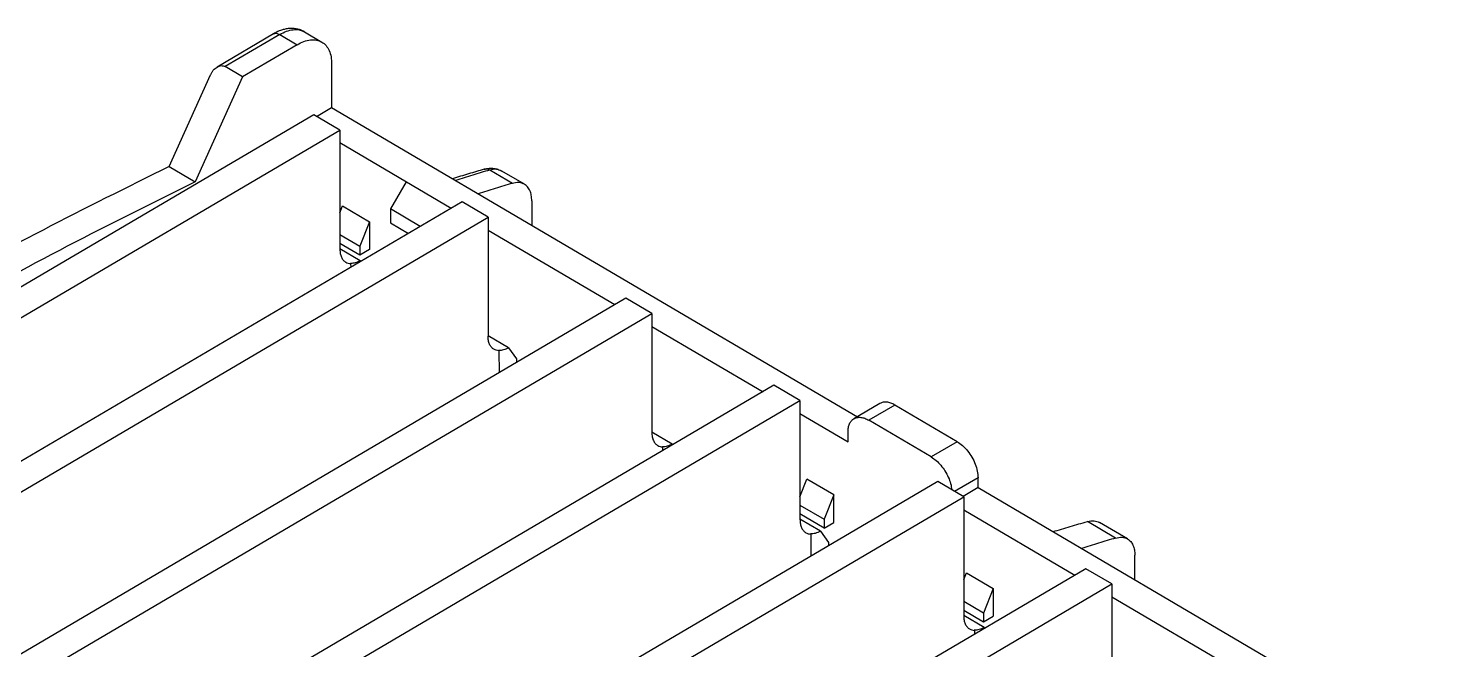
# Model space of a CAD drawing. Header units: millimetres. Extents: x -237 to 357, y 207 to 627.
# Drawn here: x 268.59 to 314.98, y 353.91 to 374.18 of the extents above; entities that cross this region are included whole.
import ezdxf

# ---------------------------------------------------------------- set-up
doc = ezdxf.new("R2010")
doc.units = ezdxf.units.MM
doc.layers.add('1', color=7, linetype='Continuous')

# ---------------------------------------------------------------- blocks, each defined once
blk = doc.blocks.new('As2', base_point=(285.253, 331.881))
at = {"color": 2, "linetype": 'Continuous'}
for p, q in [((276.592, 374.001), (274.75, 372.919)), ((276.794, 373.98), (275.012, 372.933)), ((276.794, 373.98), (277.36, 373.648)), ((277.605, 374.065), (278.171, 373.733)), ((277.36, 373.648), (275.578, 372.6)), ((278.491, 373.018), (278.491, 371.594)), ((273.188, 369.674), (274.531, 372.659)), ((275.578, 372.6), (274.037, 369.176)), ((275.578, 372.6), (275.012, 372.933)), ((277.911, 371.359), (256.189, 358.591)), ((278.76, 370.86), (277.911, 371.359)), ((278.001, 371.306), (278.491, 371.594)), ((278.491, 371.594), (295.654, 361.507)), ((257.038, 358.092), (278.76, 370.86)), ((278.76, 370.86), (278.76, 366.977)), ((282.39, 368.305), (278.76, 370.439)), ((273.188, 369.674), (274.037, 369.176)), ((284.39, 369.121), (283.655, 369.553)), ((284.785, 369.09), (284.049, 369.522)), ((280.924, 369.167), (280.415, 368.285)), ((282.748, 368.516), (261.026, 355.748)), ((278.76, 368.165), (278.845, 368.383)), ((278.845, 368.383), (279.722, 367.867)), ((283.597, 368.017), (282.748, 368.516)), ((285.025, 368.554), (285.025, 367.754)), ((261.874, 355.249), (283.597, 368.017)), ((281.385, 367.715), (280.415, 368.285)), ((280.415, 368.285), (280.415, 367.832)), ((283.597, 368.017), (283.597, 364.134)), ((278.76, 367.45), (279.411, 367.068)), ((279.722, 367.867), (279.411, 367.068)), ((279.722, 367.867), (279.722, 366.961)), ((280.415, 367.832), (281, 367.488)), ((283.597, 367.596), (287.736, 365.163)), ((279.411, 366.778), (278.76, 367.161)), ((279.426, 366.598), (278.76, 366.99)), ((279.411, 367.068), (279.411, 366.778)), ((279.722, 366.961), (279.411, 366.778)), ((279.426, 366.598), (279.444, 366.574)), ((279.111, 366.503), (279.106, 366.506)), ((279.111, 366.503), (279.112, 366.379)), ((288.094, 365.374), (266.371, 352.606)), ((288.942, 364.875), (288.094, 365.374)), ((267.22, 352.107), (288.942, 364.875)), ((288.942, 364.875), (288.942, 360.992)), ((288.942, 364.454), (292.572, 362.32)), ((284.263, 363.756), (283.597, 364.147)), ((284.263, 363.756), (284.524, 363.391)), ((283.948, 363.66), (283.942, 363.663)), ((283.948, 363.66), (283.954, 362.94)), ((284.524, 363.391), (284.524, 363.276)), ((292.93, 362.531), (271.208, 349.763)), ((293.779, 362.032), (292.93, 362.531)), ((272.057, 349.264), (293.779, 362.032)), ((293.779, 362.032), (293.779, 358.149)), ((296.39, 361.939), (295.541, 361.441)), ((296.876, 361.888), (296.028, 361.39)), ((298.913, 360.691), (296.876, 361.888)), ((293.779, 361.611), (295.349, 360.688)), ((289.609, 360.613), (288.942, 361.005)), ((295.349, 360.688), (295.349, 361.012)), ((298.064, 360.193), (296.028, 361.39)), ((289.294, 360.518), (289.288, 360.521)), ((289.294, 360.518), (289.295, 360.394)), ((289.609, 360.613), (289.626, 360.589)), ((298.913, 360.691), (298.064, 360.193)), ((298.276, 359.389), (276.554, 346.621)), ((293.779, 358.89), (294.005, 359.472)), ((294.882, 358.956), (294.005, 359.472)), ((299.125, 358.89), (298.276, 359.389)), ((299.591, 359.516), (298.826, 359.066)), ((299.591, 359.192), (299.101, 358.904)), ((299.591, 359.192), (299.591, 359.516)), ((299.591, 359.192), (314.985, 350.144)), ((277.402, 346.122), (299.125, 358.89)), ((293.779, 358.622), (294.571, 358.157)), ((294.882, 358.956), (294.571, 358.157)), ((294.882, 358.05), (294.882, 358.956)), ((299.125, 358.89), (299.125, 355.007)), ((294.571, 357.867), (293.779, 358.333)), ((294.445, 357.771), (293.779, 358.162)), ((294.571, 358.157), (294.571, 357.867)), ((299.125, 358.469), (302.755, 356.335)), ((294.445, 357.771), (294.707, 357.406)), ((294.571, 357.867), (294.882, 358.05)), ((304.082, 357.546), (303.164, 358.085)), ((304.473, 357.517), (303.562, 358.053)), ((294.13, 357.675), (294.125, 357.678)), ((294.13, 357.675), (294.136, 356.955)), ((294.707, 357.406), (294.707, 357.291)), ((304.712, 356.182), (304.712, 356.983)), ((303.113, 356.546), (281.39, 343.778)), ((299.125, 356.195), (299.21, 356.413)), ((299.21, 356.413), (300.086, 355.897)), ((303.961, 356.047), (303.113, 356.546)), ((282.239, 343.279), (303.961, 356.047)), ((300.086, 355.897), (299.775, 355.098)), ((300.086, 355.897), (300.086, 354.991)), ((303.961, 356.047), (303.961, 352.164)), ((299.775, 355.098), (299.125, 355.48)), ((303.961, 355.626), (308.1, 353.193)), ((299.125, 355.191), (299.775, 354.808)), ((299.791, 354.628), (299.125, 355.02)), ((299.775, 355.098), (299.775, 354.808)), ((299.775, 354.808), (300.086, 354.991)), ((299.476, 354.533), (299.47, 354.536)), ((299.476, 354.533), (299.477, 354.409)), ((299.791, 354.628), (299.809, 354.604))]:
    blk.add_line(p, q, dxfattribs=at)
for points, knots in [([(276.794, 373.98), (276.776, 373.99), (276.741, 374.008), (276.686, 374.021), (276.638, 374.023), (276.534, 373.974), (276.766, 374.095), (276.864, 374.127), (277.01, 374.165), (277.139, 374.179), (277.268, 374.176), (277.392, 374.154), (277.489, 374.127), (277.683, 374.026), (277.397, 374.161), (277.235, 374.139), (277.004, 374.094), (276.867, 374.02), (276.794, 373.98)], [0, 0, 0, 0, 0.062084, 0.117433, 0.166979, 0.213072, 0.375049, 0.53086, 0.656008, 0.800265, 0.92441, 1.043576, 1.161894, 1.278504, 1.462876, 1.661062, 1.882455, 2.130792, 2.130792, 2.130792, 2.130792]), ([(277.36, 373.648), (277.433, 373.686), (277.572, 373.76), (277.791, 373.813), (277.995, 373.809), (278.174, 373.743), (278.317, 373.621), (278.419, 373.453), (278.481, 373.247), (278.488, 373.097), (278.491, 373.018)], [0, 0, 0, 0, 0.248337, 0.46973, 0.667916, 0.852288, 1.030305, 1.220842, 1.43263, 1.669447, 1.669447, 1.669447, 1.669447]), ([(274.531, 372.659), (274.545, 372.687), (274.572, 372.741), (274.624, 372.813), (274.683, 372.873), (274.747, 372.92), (274.816, 372.952), (274.885, 372.966), (274.953, 372.961), (274.993, 372.942), (275.012, 372.933)], [0, 0, 0, 0, 0.0920732, 0.1810451, 0.2654231, 0.344198, 0.4194998, 0.4891323, 0.5549306, 0.6196945, 0.6196945, 0.6196945, 0.6196945]), ([(273.188, 369.674), (270.433, 368.305), (264.772, 365.49), (259.546, 361.932), (256.863, 360.106)], [0, 0, 0, 0, 9.218372, 18.942006, 18.942006, 18.942006, 18.942006]), ([(283.472, 369.582), (283.301, 369.532), (282.957, 369.431), (282.614, 369.326), (282.44, 369.273)], [0, 0, 0, 0, 0.532993, 1.076801, 1.076801, 1.076801, 1.076801]), ([(284.049, 369.522), (283.989, 369.547), (283.862, 369.599), (283.529, 369.529), (283.097, 369.385), (282.723, 369.273), (282.536, 369.217)], [0, 0, 0, 0, 0.189868, 0.404347, 0.987082, 1.572511, 1.572511, 1.572511, 1.572511]), ([(283.655, 369.553), (283.629, 369.569), (283.581, 369.599), (283.422, 369.572), (283.561, 369.605), (283.627, 369.613), (283.705, 369.617), (283.802, 369.611), (283.921, 369.587), (284.007, 369.544), (284.049, 369.522)], [0, 0, 0, 0, 0.0985708, 0.1889935, 0.2740276, 0.3476749, 0.4277684, 0.4969233, 0.6430494, 0.7853786, 0.7853786, 0.7853786, 0.7853786]), ([(274.037, 369.176), (271.244, 367.786), (265.503, 364.928), (260.209, 361.309), (257.49, 359.45)], [0, 0, 0, 0, 9.34735, 19.213373, 19.213373, 19.213373, 19.213373]), ([(285.025, 368.554), (285.022, 368.614), (285.017, 368.726), (284.971, 368.881), (284.895, 369.007), (284.774, 369.109), (284.595, 369.162), (284.266, 369.1), (283.832, 368.952), (283.458, 368.841), (283.271, 368.785)], [0, 0, 0, 0, 0.177613, 0.336454, 0.479357, 0.612869, 0.802737, 1.017216, 1.599952, 2.18538, 2.18538, 2.18538, 2.18538]), ([(278.76, 366.977), (278.762, 366.929), (278.766, 366.839), (278.804, 366.716), (278.864, 366.615), (278.943, 366.548), (279.028, 366.512), (279.083, 366.506), (279.111, 366.503)], [0, 0, 0, 0, 0.1420902, 0.2691632, 0.3834854, 0.4902953, 0.5718503, 0.6568877, 0.6568877, 0.6568877, 0.6568877]), ([(279.426, 366.598), (279.372, 366.57), (279.272, 366.517), (279.158, 366.51), (279.106, 366.506)], [0, 0, 0, 0, 0.1805052, 0.3369539, 0.3369539, 0.3369539, 0.3369539]), ([(283.948, 363.66), (283.92, 363.663), (283.864, 363.669), (283.779, 363.706), (283.701, 363.772), (283.64, 363.873), (283.603, 363.996), (283.599, 364.086), (283.597, 364.134)], [0, 0, 0, 0, 0.0850375, 0.1665924, 0.2734024, 0.3877245, 0.5147975, 0.6568877, 0.6568877, 0.6568877, 0.6568877]), ([(284.263, 363.756), (284.209, 363.727), (284.108, 363.674), (283.995, 363.667), (283.942, 363.663)], [0, 0, 0, 0, 0.1805052, 0.3369539, 0.3369539, 0.3369539, 0.3369539]), ([(296.876, 361.888), (296.832, 361.912), (296.749, 361.956), (296.618, 361.987), (296.494, 361.987), (296.424, 361.955), (296.39, 361.939)], [0, 0, 0, 0, 0.1490022, 0.2818382, 0.4007498, 0.5113731, 0.5113731, 0.5113731, 0.5113731]), ([(295.349, 361.012), (295.351, 361.059), (295.355, 361.149), (295.392, 361.273), (295.453, 361.374), (295.539, 361.447), (295.646, 361.486), (295.769, 361.489), (295.9, 361.457), (295.983, 361.413), (296.028, 361.39)], [0, 0, 0, 0, 0.14209, 0.269163, 0.383485, 0.490295, 0.600919, 0.71983, 0.852666, 1.001668, 1.001668, 1.001668, 1.001668]), ([(288.942, 360.992), (288.944, 360.944), (288.949, 360.854), (288.986, 360.731), (289.047, 360.63), (289.125, 360.563), (289.21, 360.527), (289.265, 360.521), (289.294, 360.518)], [0, 0, 0, 0, 0.1420902, 0.2691632, 0.3834854, 0.4902953, 0.5718503, 0.6568877, 0.6568877, 0.6568877, 0.6568877]), ([(289.609, 360.613), (289.555, 360.585), (289.454, 360.532), (289.341, 360.525), (289.288, 360.521)], [0, 0, 0, 0, 0.1805052, 0.3369539, 0.3369539, 0.3369539, 0.3369539]), ([(298.913, 360.691), (298.973, 360.65), (299.099, 360.564), (299.259, 360.388), (299.398, 360.185), (299.504, 359.963), (299.576, 359.739), (299.586, 359.588), (299.591, 359.516)], [0, 0, 0, 0, 0.2184, 0.457183, 0.706635, 0.955492, 1.192573, 1.408425, 1.408425, 1.408425, 1.408425]), ([(298.064, 360.193), (298.119, 360.155), (298.235, 360.077), (298.384, 359.92), (298.518, 359.737), (298.625, 359.536), (298.704, 359.328), (298.726, 359.186), (298.737, 359.118)], [0, 0, 0, 0, 0.200102, 0.418038, 0.646459, 0.876713, 1.099933, 1.308096, 1.308096, 1.308096, 1.308096]), ([(293.779, 358.149), (293.781, 358.101), (293.785, 358.011), (293.822, 357.888), (293.883, 357.787), (293.962, 357.721), (294.047, 357.684), (294.102, 357.678), (294.13, 357.675)], [0, 0, 0, 0, 0.1420902, 0.2691632, 0.3834854, 0.4902953, 0.5718503, 0.6568877, 0.6568877, 0.6568877, 0.6568877]), ([(294.445, 357.771), (294.391, 357.742), (294.291, 357.689), (294.177, 357.682), (294.125, 357.678)], [0, 0, 0, 0, 0.1805052, 0.3369539, 0.3369539, 0.3369539, 0.3369539]), ([(302.035, 357.755), (302.224, 357.812), (302.599, 357.924), (302.976, 358.032), (303.164, 358.085)], [0, 0, 0, 0, 0.589281, 1.175897, 1.175897, 1.175897, 1.175897]), ([(303.164, 358.085), (303.236, 358.101), (303.373, 358.131), (303.502, 358.078), (303.562, 358.053)], [0, 0, 0, 0, 0.2162021, 0.4078584, 0.4078584, 0.4078584, 0.4078584]), ([(304.082, 357.546), (303.898, 357.49), (303.527, 357.379), (303.158, 357.263), (302.973, 357.204)], [0, 0, 0, 0, 0.578884, 1.160491, 1.160491, 1.160491, 1.160491]), ([(304.082, 357.546), (304.153, 357.561), (304.285, 357.589), (304.463, 357.536), (304.583, 357.434), (304.658, 357.309), (304.704, 357.154), (304.709, 357.042), (304.712, 356.983)], [0, 0, 0, 0, 0.212763, 0.400844, 0.533336, 0.675558, 0.834052, 1.011572, 1.011572, 1.011572, 1.011572]), ([(299.125, 355.007), (299.127, 354.959), (299.131, 354.869), (299.168, 354.746), (299.229, 354.645), (299.307, 354.578), (299.392, 354.542), (299.448, 354.536), (299.476, 354.533)], [0, 0, 0, 0, 0.1420902, 0.2691632, 0.3834854, 0.4902953, 0.5718503, 0.6568877, 0.6568877, 0.6568877, 0.6568877]), ([(299.791, 354.628), (299.737, 354.6), (299.636, 354.547), (299.523, 354.54), (299.47, 354.536)], [0, 0, 0, 0, 0.1805052, 0.3369539, 0.3369539, 0.3369539, 0.3369539])]:
    blk.add_open_spline(points, degree=3, knots=knots, dxfattribs=at)
blk = doc.blocks.new('GI-BC', base_point=(266.946, 303.081))
blk.add_blockref('As2', (285.253, 331.881))

msp = doc.modelspace()

# ---------------------------------------------------------------- block references
at = {"layer": '1'}
msp.add_blockref('GI-BC', (266.946, 303.081), dxfattribs=at)

doc.saveas('drawing.dxf')
